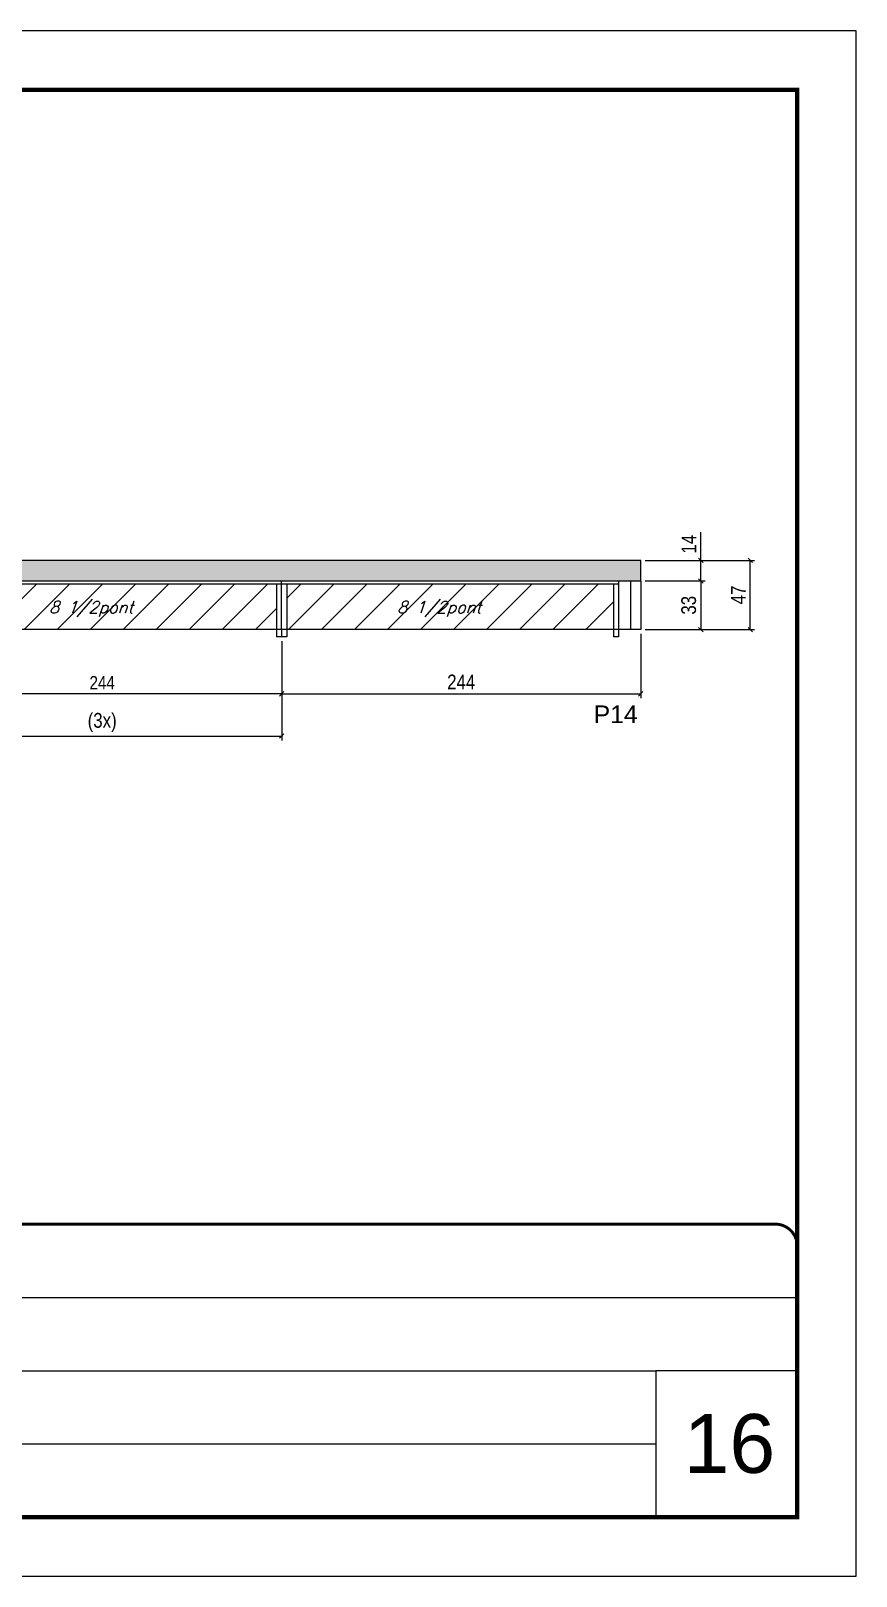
# Model space of a CAD drawing. Extents: x 3330 to 22105, y 1197 to 30204.
# Drawn here: x 9022 to 9583, y 25317 to 26367 of the extents above; entities that cross this region are included whole.
import ezdxf

# ---------------------------------------------------------------- set-up
doc = ezdxf.new("R2010")
doc.units = 0
doc.linetypes.add('CONTINUO', pattern=[0])
doc.linetypes.add('DASHED', pattern=[0.75, 0.5, -0.25])
for name, color, linetype in [('5', 5, 'Continuous'), ('COTA', 241, 'Continuous'), ('Painéis', 200, 'Continuous'), ('SARR_2.2x7', 40, 'Continuous'), ('SARR_3.5x7', 81, 'Continuous'), ('texto', 7, 'Continuous')]:
    doc.layers.add(name, color=color, linetype=linetype)
for name, color, linetype, lineweight in [('CARIMBO', 255, 'Continuous', 9), ('Folhas', 255, 'Continuous', 9), ('Hachura', 251, 'Continuous', 9), ('SARRAFO DE PRESSAO', 251, 'DASHED', 9)]:
    doc.layers.add(name, color=color, linetype=linetype, lineweight=lineweight)
doc.styles.add('ARIAL', font='arial.ttf')
doc.styles.add('COTA TECNICA', font='techl___.ttf', dxfattribs={"height": 10})
doc.styles.add('COTA TECNICA-50', font='techl___.ttf', dxfattribs={"height": 9})
doc.styles.add('Romans', font='romans.shx')
doc.styles.get("Standard").update_dxf_attribs({"font": 'arial.ttf'})
doc.dimstyles.new('COTA PAINEL-50', dxfattribs={"dimtxt": 9, "dimasz": 3, "dimexe": 3, "dimexo": 3, "dimgap": 3, "dimtad": 1, "dimdec": 1, "dimzin": 12, "dimdsep": 46, "dimtxsty": 'COTA TECNICA-50', "dimblk1": 'OBLIQUE', "dimblk2": 'OBLIQUE', "dimsah": 1, "dimcen": 0.9, "dimclrd": 4, "dimclre": 4, "dimclrt": 240, "dimadec": 1, "dimazin": 3, "dimtfac": 1, "dimtdec": 1, "dimtmove": 0, "dimatfit": 3, "dimfxl": 1, "dimtolj": 1, "dimtzin": 12, "dimarcsym": 0})
doc.dimstyles.new('PAINEL', dxfattribs={"dimtxt": 10, "dimasz": 3, "dimexe": 3, "dimexo": 3, "dimgap": 3, "dimtad": 1, "dimdec": 1, "dimzin": 12, "dimdsep": 46, "dimtxsty": 'COTA TECNICA', "dimblk1": 'OBLIQUE', "dimblk2": 'OBLIQUE', "dimsah": 1, "dimcen": 0.9, "dimclrd": 4, "dimclre": 4, "dimclrt": 240, "dimadec": 1, "dimazin": 3, "dimtfac": 1, "dimtdec": 1, "dimtmove": 0, "dimatfit": 3, "dimfxl": 1, "dimtolj": 1, "dimtzin": 12, "dimarcsym": 0})

# ---------------------------------------------------------------- blocks, each defined once
blk = doc.blocks.new('9999999999')
at = {"color": 30, "linetype": 'CONTINUO'}
for p, q in [((98564.6, 34379.6), (99584, 34379.6)), ((98564.6, 34329.8), (99488, 34329.8)), ((99584, 34329.8), (99488, 34329.8)), ((99488, 34329.8), (99488, 34230.2)), ((98564.6, 34280), (99488, 34280))]:
    blk.add_line(p, q, dxfattribs=at)
at = {"color": 30, "linetype": 'CONTINUO', "const_width": 2}
blk.add_lwpolyline([(99584, 34230.2), (99584, 34414.4, 0.414214), (99569, 34429.4), (98229, 34429.4, 0.414214), (98214, 34414.4), (98214, 34245.2, 0.414214), (98229, 34230.2), (99584, 34230.2)], format="xyb", dxfattribs=at)
at = {"layer": 'Folhas'}
blk.add_lwpolyline([(98139, 34190.2), (99624, 34190.2), (99624, 35240.2), (98139, 35240.2)], close=True, dxfattribs=at)
at = {"layer": 'Folhas', "color": 30, "const_width": 3}
blk.add_lwpolyline([(98214, 34230.2), (99584, 34230.2), (99584, 35200.2), (98214, 35200.2)], close=True, dxfattribs=at)
blk = doc.blocks.new('_Oblique')
at = {"color": 0, "linetype": 'ByBlock', "lineweight": -2}
blk.add_line((-0.5, -0.5), (0.5, 0.5), dxfattribs=at)
blk = doc.blocks.new('*D3200')
at = {"layer": 'COTA', "color": 4, "linetype": 'ByBlock', "lineweight": -2, "transparency": 16777216}
for p, q in [((8948.9, 25952.6), (8948.9, 25913.9)), ((9192.9, 25952.6), (9192.9, 25913.9)), ((9192.9, 25916.9), (8948.9, 25916.9))]:
    blk.add_line(p, q, dxfattribs=at)
at = {"layer": 'Defpoints', "color": 0, "linetype": 'ByBlock', "transparency": 16777216}
for p in [(8948.9, 25955.6), (9192.9, 25955.6), (8948.9, 25916.9)]:
    blk.add_point(p, dxfattribs=at)
at = {"layer": 'COTA', "color": 4, "linetype": 'ByBlock', "lineweight": -2, "transparency": 16777216, "xscale": 3, "yscale": 3, "zscale": 3, "rotation": 180}
blk.add_blockref('_Oblique', (8948.9, 25916.9), dxfattribs=at)
at = {"layer": 'COTA', "color": 4, "linetype": 'ByBlock', "lineweight": -2, "transparency": 16777216, "xscale": 3, "yscale": 3, "zscale": 3}
blk.add_blockref('_Oblique', (9192.9, 25916.9), dxfattribs=at)
at = {"layer": 'COTA', "color": 240, "linetype": 'ByBlock', "transparency": 16777216, "insert": (9070.9, 25924.5), "char_height": 9, "attachment_point": 5, "style": 'COTA TECNICA-50'}
blk.add_mtext('\\A1;244', dxfattribs=at)
blk = doc.blocks.new('*D3202')
at = {"layer": 'COTA', "color": 4, "linetype": 'ByBlock', "lineweight": -2, "transparency": 16777216}
for p, q in [((9436.9, 25957.6), (9436.9, 25913.9)), ((9192.9, 25952.6), (9192.9, 25913.9)), ((9192.9, 25916.9), (9436.9, 25916.9))]:
    blk.add_line(p, q, dxfattribs=at)
at = {"layer": 'Defpoints', "color": 0, "linetype": 'ByBlock', "transparency": 16777216}
for p in [(9436.9, 25960.6), (9192.9, 25955.6), (9436.9, 25916.9)]:
    blk.add_point(p, dxfattribs=at)
at = {"layer": 'COTA', "color": 4, "linetype": 'ByBlock', "lineweight": -2, "transparency": 16777216, "xscale": 3, "yscale": 3, "zscale": 3, "rotation": 180}
blk.add_blockref('_Oblique', (9192.9, 25916.9), dxfattribs=at)
at = {"layer": 'COTA', "color": 4, "linetype": 'ByBlock', "lineweight": -2, "transparency": 16777216, "xscale": 3, "yscale": 3, "zscale": 3}
blk.add_blockref('_Oblique', (9436.9, 25916.9), dxfattribs=at)
at = {"layer": 'COTA', "color": 240, "linetype": 'ByBlock', "transparency": 16777216, "insert": (9314.9, 25925), "char_height": 10, "attachment_point": 5, "style": 'COTA TECNICA'}
blk.add_mtext('\\A1;244', dxfattribs=at)
blk = doc.blocks.new('*D3205')
at = {"layer": 'COTA', "color": 4, "linetype": 'ByBlock', "lineweight": -2, "transparency": 16777216}
for p, q in [((8948.9, 25952.6), (8948.9, 25885.2)), ((9192.9, 25952.6), (9192.9, 25885.2)), ((8948.9, 25888.2), (9192.9, 25888.2))]:
    blk.add_line(p, q, dxfattribs=at)
at = {"layer": 'Defpoints', "color": 0, "linetype": 'ByBlock', "transparency": 16777216}
for p in [(8948.9, 25955.6), (9192.9, 25955.6), (9192.9, 25888.2)]:
    blk.add_point(p, dxfattribs=at)
at = {"layer": 'COTA', "color": 4, "linetype": 'ByBlock', "lineweight": -2, "transparency": 16777216, "xscale": 3, "yscale": 3, "zscale": 3, "rotation": 180}
blk.add_blockref('_Oblique', (8948.9, 25888.2), dxfattribs=at)
at = {"layer": 'COTA', "color": 4, "linetype": 'ByBlock', "lineweight": -2, "transparency": 16777216, "xscale": 3, "yscale": 3, "zscale": 3}
blk.add_blockref('_Oblique', (9192.9, 25888.2), dxfattribs=at)
at = {"layer": 'COTA', "color": 240, "linetype": 'ByBlock', "transparency": 16777216, "insert": (9070.9, 25897.4), "char_height": 10, "attachment_point": 5, "style": 'COTA TECNICA'}
blk.add_mtext('\\A1;(3x)', dxfattribs=at)
blk = doc.blocks.new('*D3211')
at = {"layer": 'COTA', "color": 4, "linetype": 'ByBlock', "lineweight": -2, "transparency": 16777216}
for p, q in [((9439.9, 25993.6), (9480.7, 25993.6)), ((9477.7, 25993.6), (9477.7, 25960.6)), ((9439.9, 25960.6), (9480.7, 25960.6))]:
    blk.add_line(p, q, dxfattribs=at)
at = {"layer": 'Defpoints', "color": 0, "linetype": 'ByBlock', "transparency": 16777216}
for p in [(9436.9, 25993.6), (9436.9, 25960.6), (9477.7, 25960.6)]:
    blk.add_point(p, dxfattribs=at)
at = {"layer": 'COTA', "color": 4, "linetype": 'ByBlock', "lineweight": -2, "transparency": 16777216, "xscale": 3, "yscale": 3, "zscale": 3}
for p, rotation in [((9477.7, 25993.6), 90), ((9477.7, 25960.6), 270)]:
    blk.add_blockref('_Oblique', p, dxfattribs=dict(at, rotation=rotation))
at = {"layer": 'COTA', "color": 240, "linetype": 'ByBlock', "transparency": 16777216, "insert": (9469.5, 25977.1), "char_height": 10, "attachment_point": 5, "rotation": 90, "style": 'COTA TECNICA'}
blk.add_mtext('\\A1;33', dxfattribs=at)
blk = doc.blocks.new('*D3212')
at = {"layer": 'COTA', "color": 4, "linetype": 'ByBlock', "lineweight": -2, "transparency": 16777216}
for p, q in [((9477.7, 26007.6), (9477.7, 26026.7)), ((9439.9, 26007.6), (9480.7, 26007.6)), ((9477.7, 25993.6), (9477.7, 26007.6)), ((9439.9, 25993.6), (9480.7, 25993.6))]:
    blk.add_line(p, q, dxfattribs=at)
at = {"layer": 'Defpoints', "color": 0, "linetype": 'ByBlock', "transparency": 16777216}
for p in [(9436.9, 26007.6), (9477.7, 26007.6), (9436.9, 25993.6)]:
    blk.add_point(p, dxfattribs=at)
at = {"layer": 'COTA', "color": 4, "linetype": 'ByBlock', "lineweight": -2, "transparency": 16777216, "xscale": 3, "yscale": 3, "zscale": 3}
for p, rotation in [((9477.7, 26007.6), 90), ((9477.7, 25993.6), 270)]:
    blk.add_blockref('_Oblique', p, dxfattribs=dict(at, rotation=rotation))
at = {"layer": 'COTA', "color": 240, "linetype": 'ByBlock', "transparency": 16777216, "insert": (9469.6, 26018.6), "char_height": 10, "attachment_point": 5, "rotation": 90, "style": 'COTA TECNICA'}
blk.add_mtext('\\A1;14', dxfattribs=at)
blk = doc.blocks.new('*D3213')
at = {"layer": 'COTA', "color": 4, "linetype": 'ByBlock', "lineweight": -2, "transparency": 16777216}
for p, q in [((9439.9, 26007.6), (9514.3, 26007.6)), ((9511.3, 25960.6), (9511.3, 26007.6)), ((9439.9, 25960.6), (9514.3, 25960.6))]:
    blk.add_line(p, q, dxfattribs=at)
at = {"layer": 'Defpoints', "color": 0, "linetype": 'ByBlock', "transparency": 16777216}
for p in [(9436.9, 26007.6), (9511.3, 26007.6), (9436.9, 25960.6)]:
    blk.add_point(p, dxfattribs=at)
at = {"layer": 'COTA', "color": 4, "linetype": 'ByBlock', "lineweight": -2, "transparency": 16777216, "xscale": 3, "yscale": 3, "zscale": 3}
for p, rotation in [((9511.3, 26007.6), 90), ((9511.3, 25960.6), 270)]:
    blk.add_blockref('_Oblique', p, dxfattribs=dict(at, rotation=rotation))
at = {"layer": 'COTA', "color": 240, "linetype": 'ByBlock', "transparency": 16777216, "insert": (9503.2, 25984.1), "char_height": 10, "attachment_point": 5, "rotation": 90, "style": 'COTA TECNICA'}
blk.add_mtext('\\A1;47', dxfattribs=at)

msp = doc.modelspace()

# ---------------------------------------------------------------- hatches: boundary and pattern name
at = {"layer": 'COTA', "linetype": 'ByBlock'}
h = msp.add_hatch(dxfattribs=at)
h.set_pattern_fill('AR-CONC', color=256, scale=0.03)
h.set_pattern_definition([(50, (-125691.2733, -5290.18), (5.46554007, -0.47817257), [0.5715, -6.2865]), (355, (-125691.273, -5290.18), (-1.05730264, 5.73170536), [0.4572, -5.02921753]), (100.4514447, (-125690.818, -5290.22), (4.40823741, 5.25353256), [0.48570026, -5.34270734]), (46.1842, (-125691.273, -5288.656), (8.13237123, -1.26126984), [0.85725, -9.42975]), (96.6355576, (-125690.5956, -5288.761), (7.122124, 7.42278374), [0.7285507, -8.01406824]), (351.184151, (-125691.273, -5288.656), (7.122124, 7.42278374), [0.685799, -7.54379196]), (21, (-125690.5113, -5289.037), (4.54843174, -3.06795595), [0.5715, -6.2865]), (326, (-125690.511, -5289.037), (1.85406085, 5.52563898), [0.4572, -5.0292]), (71.451445, (-125690.132, -5289.293), (6.40249258, 2.45768307), [0.48570026, -5.34269813]), (37.5, (-125691.2733, -5290.1801), (0.092658098, 2.536651166), [0, -4.96824, 0, -5.1054, 0, -5.04825]), (7.5, (-125691.2733, -5290.18), (2.004589875, 3.005417245), [0, -2.91084, 0, -4.85394, 0, -1.92405]), (327.5, (-125692.9725, -5290.1801), (4.067717855, -0.17186232), [0, -1.905, 0, -5.9436, 0, -7.8867]), (317.5, (-125693.7345, -5290.18), (4.44387544, 0.76279473), [0, -2.4765, 0, -3.94716, 0, -5.6007])])
h.paths.add_polyline_path([(9436.86, 25993.58), (9436.86, 26007.58), (8262.86, 26007.58), (8262.86, 25993.58)])
at = {"layer": 'Hachura', "linetype": 'ByBlock'}
h = msp.add_hatch(dxfattribs=at)
h.set_pattern_fill('ANSI31', color=256, scale=5)
h.set_pattern_definition([(45, (-125691.273, -5453.136), (-11.2253202, 11.2253202), [])])
h.paths.add_polyline_path([(8281.36, 25991.38), (8281.36, 25960.58), (8384.86, 25960.58), (8384.86, 25991.38)])
h.paths.add_polyline_path([(8384.86, 25991.38), (8384.86, 25960.58), (8518.36, 25960.58), (8518.36, 25991.38)])
h.paths.add_polyline_path([(8952.36, 25991.38), (8952.36, 25960.58), (9189.36, 25960.58), (9189.36, 25991.38)])
h.paths.add_polyline_path([(9196.36, 25991.38), (9196.36, 25960.58), (9418.36, 25960.58), (9418.36, 25991.38)])

# ---------------------------------------------------------------- linework, layer by layer
at = {"layer": 'COTA', "linetype": 'ByBlock'}
for p, q in [((9436.86, 26007.58), (8262.86, 26007.58)), ((9436.86, 25993.58), (9436.86, 26007.58)), ((9192.86, 25960.58), (9192.86, 25955.58)), ((9196.36, 25955.58), (9189.36, 25955.58)), ((9421.86, 25955.58), (9418.36, 25955.58))]:
    msp.add_line(p, q, dxfattribs=at)
at = {"layer": 'Painéis', "linetype": 'Continuous'}
for p, q in [((9436.86, 25993.58), (8262.86, 25993.58)), ((9192.86, 25960.58), (9192.86, 25993.58)), ((9436.86, 25993.58), (9436.86, 25960.58)), ((9436.86, 25960.58), (8262.86, 25960.58))]:
    msp.add_line(p, q, dxfattribs=at)
at = {"layer": 'SARR_2.2x7', "linetype": 'Continuous'}
for p, q in [((9192.86, 25991.38), (8948.86, 25991.38)), ((9421.86, 25991.38), (9192.86, 25991.38)), ((9429.86, 25993.58), (9429.86, 25960.58))]:
    msp.add_line(p, q, dxfattribs=at)
at = {"layer": 'SARR_3.5x7'}
for p, q in [((9189.36, 25991.38), (9189.36, 25955.58)), ((9196.36, 25991.38), (9196.36, 25955.58)), ((9418.36, 25991.38), (9418.36, 25955.58)), ((9421.86, 25993.58), (9421.86, 25955.58))]:
    msp.add_line(p, q, dxfattribs=at)

# ---------------------------------------------------------------- block references
at = {"layer": 'SARRAFO DE PRESSAO', "color": 6, "linetype": 'ByBlock'}
msp.add_blockref('9999999999', (-90040.75, -8872.81), dxfattribs=at)

# ---------------------------------------------------------------- texts
at = {"layer": '5', "linetype": 'Continuous'}
msp.add_text('P14', height=12, rotation=359.99996, dxfattribs=at).set_placement((9404.94, 25897.01))
at = {"layer": 'CARIMBO', "style": 'ARIAL'}
msp.add_text('16', height=40, dxfattribs=at).set_placement((9466.09, 25387.54))
at = {"layer": 'texto', "color": 2, "char_height": 8, "attachment_point": 5, "style": 'Romans'}
for insert in [(9063.36, 25974.48), (9299.86, 25974.48)]:
    msp.add_mtext('{\\Q19;\\C256;8 1/2pont}', dxfattribs=dict(at, insert=insert))

# ---------------------------------------------------------------- dimensions: what is measured, and where the dimension line sits
at = {"layer": 'COTA', "linetype": 'ByBlock'}
for base, p1, p2, picture, middle in [((9477.69, 26007.58), (9436.86, 25993.58), (9436.86, 26007.58), '*D3212', (9469.61, 26018.64)), ((9511.26, 26007.58), (9436.86, 25960.58), (9436.86, 26007.58), '*D3213', (9503.19, 25984.08)), ((9477.69, 25960.58), (9436.86, 25993.58), (9436.86, 25960.58), '*D3211', (9469.47, 25977.08))]:
    dim = msp.add_linear_dim(base=base, p1=p1, p2=p2, angle=90, dimstyle='PAINEL', dxfattribs=at)
    dim.commit()
    dim.dimension.update_dxf_attribs({"geometry": picture, "text_midpoint": middle})
dim = msp.add_linear_dim(base=(9436.86, 25916.91), p1=(9192.86, 25955.58), p2=(9436.86, 25960.58), dimstyle='PAINEL', dxfattribs=at)
dim.commit()
dim.dimension.update_dxf_attribs({"geometry": '*D3202', "text_midpoint": (9314.86, 25924.99)})
dim = msp.add_linear_dim(base=(8948.86, 25916.91), p1=(9192.86, 25955.58), p2=(8948.86, 25955.58), dimstyle='COTA PAINEL-50', override={"dimarcsym": 1}, dxfattribs=at)
dim.commit()
dim.dimension.update_dxf_attribs({"geometry": '*D3200', "text_midpoint": (9070.86, 25924.48)})
dim = msp.add_linear_dim(base=(9192.86, 25888.18), p1=(8948.86, 25955.58), p2=(9192.86, 25955.58), text='(3x)', dimstyle='PAINEL', dxfattribs=at)
dim.commit()
dim.dimension.update_dxf_attribs({"geometry": '*D3205', "text_midpoint": (9070.86, 25897.4)})

doc.saveas('drawing.dxf')
